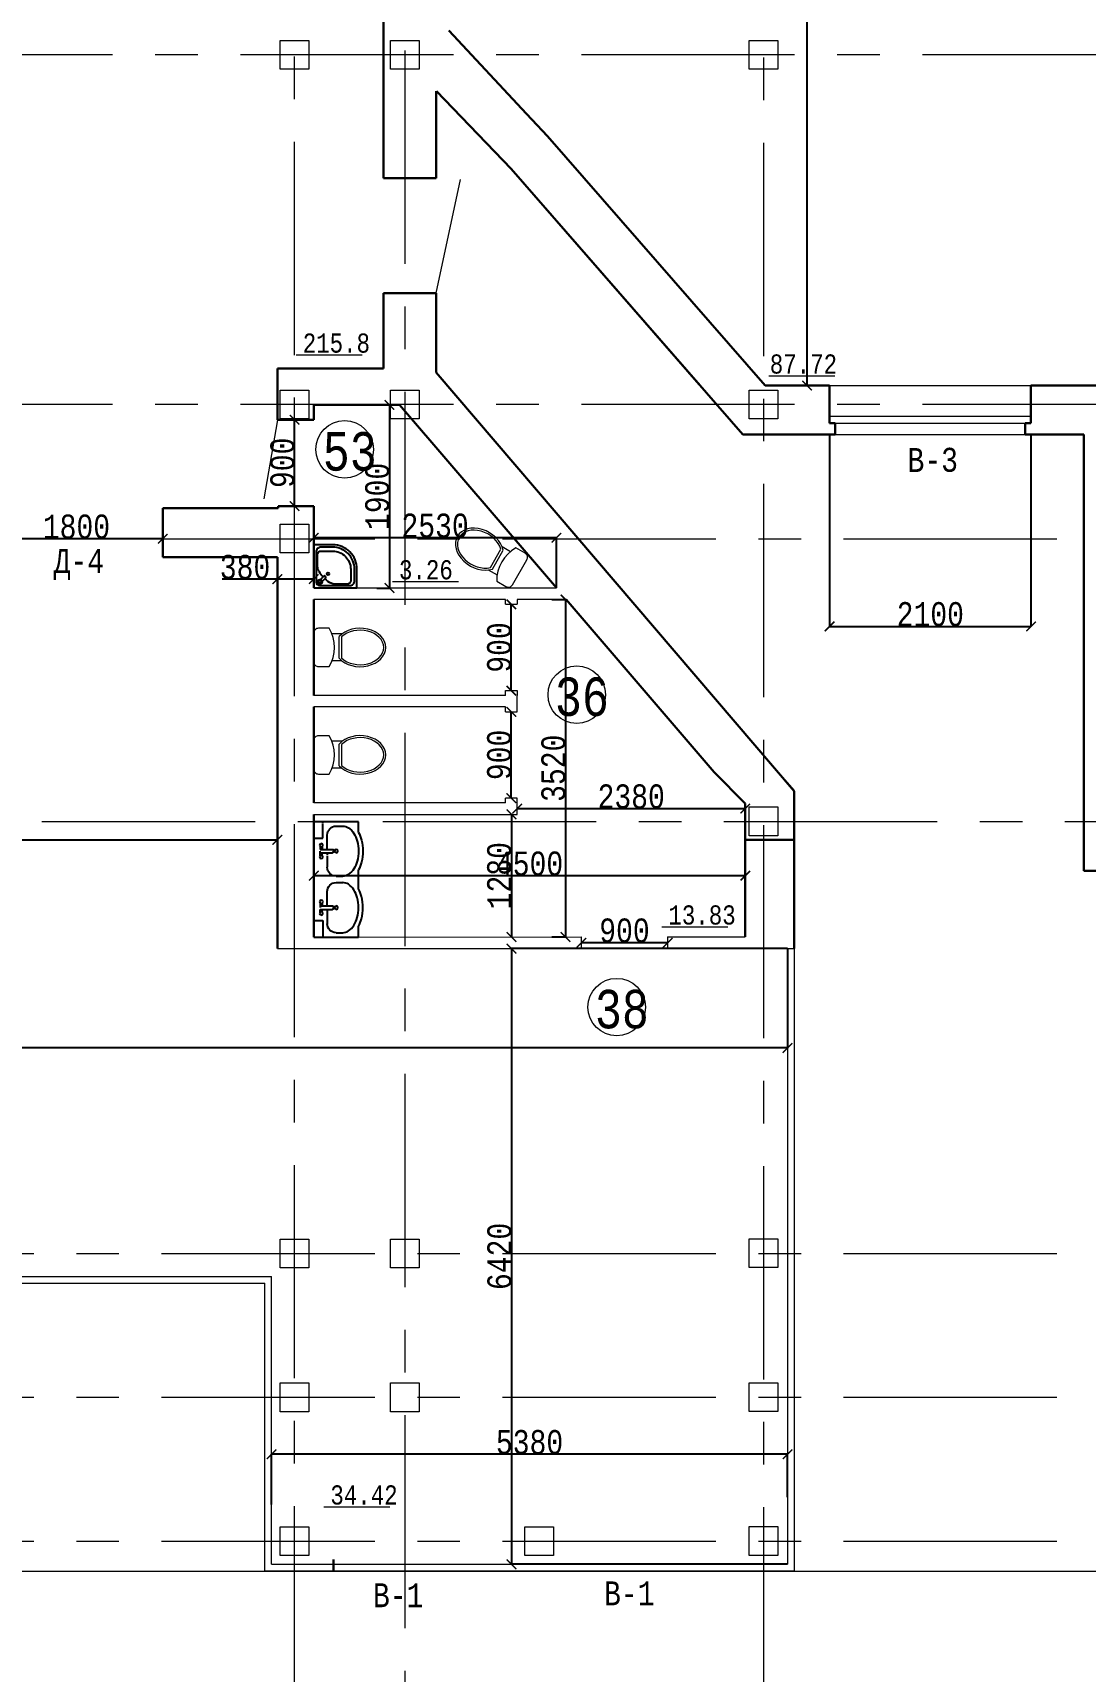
# Model space of a CAD drawing. Header units: millimetres. Extents: x -689206 to 4969298, y -1019800 to 703299.
# Drawn here: x 394587 to 405563, y -647233 to -630153 of the extents above; entities that cross this region are included whole.
import ezdxf

# ---------------------------------------------------------------- set-up
doc = ezdxf.new("R2010")
doc.units = ezdxf.units.MM
doc.linetypes.add('JIS_02_4.0', pattern=[5.5, 4, -1.5])
doc.linetypes.add('осеваяX2', pattern=[101.6, 63.5, -12.7, 12.7, -12.7])
for name, color, linetype in [('SANTEH', 7, 'Continuous'), ('Сантехника', 7, 'Continuous'), ('четотам', 7, 'Continuous')]:
    doc.layers.add(name, color=color, linetype=linetype)
for name, color, linetype, lineweight in [('WC', 170, 'Continuous', 9), ('несущие', 7, 'Continuous', 30), ('ОКНА', 250, 'Continuous', 20), ('РАЗМЕРЫ', 7, 'Continuous', 9), ('сваи', 7, 'JIS_02_4.0', 30), ('стены', 7, 'Continuous', 20)]:
    doc.layers.add(name, color=color, linetype=linetype, lineweight=lineweight)
doc.styles.add('Аннотативный', font='isocteur.ttf', dxfattribs={"width": 0.7, "height": 250})
doc.dimstyles.new('Аннотативный', dxfattribs={"dimscale": 0, "dimtxt": 250, "dimasz": 100, "dimexe": 1.25, "dimexo": 0.625, "dimtad": 1, "dimdec": 0, "dimtxsty": 'Аннотативный', "dimblk": 'ARCHTICK', "dimcen": 2.5, "dimadec": 0, "dimazin": 0, "dimtfac": 1, "dimtdec": 0, "dimtmove": 0, "dimatfit": 3, "dimfxl": 1, "dimarcsym": 0})

# ---------------------------------------------------------------- blocks, each defined once
blk = doc.blocks.new('_ArchTick')
at = {"color": 0, "linetype": 'ByBlock', "const_width": 0.15}
blk.add_lwpolyline([(-0.5, -0.5), (0.5, 0.5)], dxfattribs=at)
blk = doc.blocks.new('*D3633')
at = {"layer": 'Defpoints', "color": 0, "linetype": 'ByBlock', "lineweight": 0, "transparency": 16777216}
for p in [(402661, -619076), (402661, -633831), (402661, -633831)]:
    blk.add_point(p, dxfattribs=at)
at = {"layer": 'РАЗМЕРЫ', "color": 0, "linetype": 'ByBlock', "lineweight": -2, "transparency": 16777216}
for p, q in [((402661, -619076), (402661, -633831)), ((402662, -619076), (402663, -619076)), ((402662, -633831), (402663, -633831))]:
    blk.add_line(p, q, dxfattribs=at)
at = {"layer": 'РАЗМЕРЫ', "color": 0, "linetype": 'ByBlock', "lineweight": -2, "transparency": 16777216, "xscale": 100, "yscale": 100, "zscale": 100}
for p, rotation in [((402661, -619076), 90), ((402661, -633831), 270)]:
    blk.add_blockref('_ArchTick', p, dxfattribs=dict(at, rotation=rotation))
at = {"layer": 'РАЗМЕРЫ', "color": 0, "linetype": 'ByBlock', "lineweight": 5, "transparency": 16777216, "insert": (402536, -626453), "char_height": 250, "attachment_point": 5, "rotation": 90, "style": 'Аннотативный'}
blk.add_mtext('14760', dxfattribs=at)
blk = doc.blocks.new('*D3651')
at = {"layer": 'Defpoints', "color": 0, "linetype": 'ByBlock', "lineweight": 0, "transparency": 16777216}
for p in [(397138, -635848), (397138, -635848), (397518, -635848)]:
    blk.add_point(p, dxfattribs=at)
at = {"layer": 'РАЗМЕРЫ', "color": 0, "linetype": 'ByBlock', "lineweight": -2, "transparency": 16777216}
for p, q in [((397138, -635848), (396564, -635848)), ((397138, -635848), (397138, -635847)), ((397518, -635848), (397138, -635848)), ((397518, -635848), (397518, -635847))]:
    blk.add_line(p, q, dxfattribs=at)
at = {"layer": 'РАЗМЕРЫ', "color": 0, "linetype": 'ByBlock', "lineweight": -2, "transparency": 16777216, "xscale": 100, "yscale": 100, "zscale": 100, "rotation": 180}
blk.add_blockref('_ArchTick', (397138, -635848), dxfattribs=at)
at = {"layer": 'РАЗМЕРЫ', "color": 0, "linetype": 'ByBlock', "lineweight": -2, "transparency": 16777216, "xscale": 100, "yscale": 100, "zscale": 100}
blk.add_blockref('_ArchTick', (397518, -635848), dxfattribs=at)
at = {"layer": 'РАЗМЕРЫ', "color": 0, "linetype": 'ByBlock', "lineweight": 5, "transparency": 16777216, "insert": (396801, -635723), "char_height": 250, "attachment_point": 5, "style": 'Аннотативный'}
blk.add_mtext('380', dxfattribs=at)
blk = doc.blocks.new('*D3630')
at = {"layer": 'Defpoints', "color": 0, "linetype": 'ByBlock', "lineweight": 0, "transparency": 16777216}
for p in [(394143, -635428), (394143, -635428), (395943, -635428)]:
    blk.add_point(p, dxfattribs=at)
at = {"layer": 'РАЗМЕРЫ', "color": 0, "linetype": 'ByBlock', "lineweight": -2, "transparency": 16777216}
for p, q in [((394143, -635427), (394143, -635426)), ((395943, -635428), (394143, -635428)), ((395943, -635427), (395943, -635426))]:
    blk.add_line(p, q, dxfattribs=at)
at = {"layer": 'РАЗМЕРЫ', "color": 0, "linetype": 'ByBlock', "lineweight": -2, "transparency": 16777216, "xscale": 100, "yscale": 100, "zscale": 100}
for p, rotation in [((394143, -635428), 179.9999999999964), ((395943, -635428), 359.9999999999963)]:
    blk.add_blockref('_ArchTick', p, dxfattribs=dict(at, rotation=rotation))
at = {"layer": 'РАЗМЕРЫ', "color": 0, "linetype": 'ByBlock', "lineweight": 5, "transparency": 16777216, "insert": (395043, -635302), "char_height": 250, "attachment_point": 5, "style": 'Аннотативный'}
blk.add_mtext('1800', dxfattribs=at)
blk = doc.blocks.new('*D3751')
at = {"layer": 'Defpoints', "color": 0, "lineweight": 0, "ltscale": 15000, "transparency": 16777216}
for p in [(380839, -638566), (397138, -638566), (397138, -638566)]:
    blk.add_point(p, dxfattribs=at)
at = {"layer": 'сваи', "color": 0, "lineweight": -2, "ltscale": 15000, "transparency": 16777216}
for p, q in [((380839, -638566), (380839, -638567)), ((380839, -638566), (397138, -638566)), ((397138, -638565), (397138, -638564))]:
    blk.add_line(p, q, dxfattribs=at)
at = {"layer": 'сваи', "color": 0, "lineweight": -2, "ltscale": 15000, "transparency": 16777216, "xscale": 100, "yscale": 100, "zscale": 100, "rotation": 180}
blk.add_blockref('_ArchTick', (380839, -638566), dxfattribs=at)
at = {"layer": 'сваи', "color": 0, "lineweight": -2, "ltscale": 15000, "transparency": 16777216, "xscale": 100, "yscale": 100, "zscale": 100}
blk.add_blockref('_ArchTick', (397138, -638566), dxfattribs=at)
at = {"layer": 'сваи', "color": 0, "lineweight": 5, "ltscale": 15000, "transparency": 16777216, "insert": (388988, -638440), "char_height": 250, "attachment_point": 5, "style": 'Аннотативный'}
blk.add_mtext('16300', dxfattribs=at)
blk = doc.blocks.new('*D3783')
at = {"layer": 'Defpoints', "color": 0, "lineweight": 30, "ltscale": 35, "transparency": 16777216}
for p in [(402897, -634341), (404997, -634341), (404997, -636341)]:
    blk.add_point(p, dxfattribs=at)
at = {"layer": 'РАЗМЕРЫ', "color": 0, "lineweight": -2, "ltscale": 35, "transparency": 16777216}
for p, q in [((402897, -634341), (402897, -636342)), ((404997, -634341), (404997, -636342)), ((402897, -636341), (404997, -636341))]:
    blk.add_line(p, q, dxfattribs=at)
at = {"layer": 'РАЗМЕРЫ', "color": 0, "lineweight": -2, "ltscale": 35, "transparency": 16777216, "xscale": 100, "yscale": 100, "zscale": 100, "rotation": 180}
blk.add_blockref('_ArchTick', (402897, -636341), dxfattribs=at)
at = {"layer": 'РАЗМЕРЫ', "color": 0, "lineweight": -2, "ltscale": 35, "transparency": 16777216, "xscale": 100, "yscale": 100, "zscale": 100}
blk.add_blockref('_ArchTick', (404997, -636341), dxfattribs=at)
at = {"layer": 'РАЗМЕРЫ', "color": 0, "lineweight": 0, "ltscale": 35, "transparency": 16777216, "insert": (403947, -636215), "char_height": 250, "attachment_point": 5, "style": 'Аннотативный'}
blk.add_mtext('2100', dxfattribs=at)
blk = doc.blocks.new('s_19')
at = {"layer": 'SANTEH'}
for p, q in [((-1290, 0), (0, 0)), ((-1290, -500), (-1290, 0)), ((0, 0), (0, -500)), ((-1275, -100), (-1290, -100)), ((-1105, -100), (-1265, -100)), ((-981, -150), (-1141, -150)), ((-1105, 0), (-1105, -100)), ((-1010, -73), (-981, -73)), ((-1010, -93), (-981, -93)), ((-981, -73), (-981, -210)), ((-912, -73), (-961, -73)), ((-941, -73), (-941, -210)), ((-912, -93), (-941, -93)), ((-941, -150), (-918, -150)), ((-910, -150), (-781, -150)), ((-349, -150), (-509, -150)), ((-378, -73), (-329, -73)), ((-378, -93), (-349, -93)), ((-349, -73), (-349, -210)), ((-309, -73), (-309, -210)), ((-280, -73), (-309, -73)), ((-280, -93), (-309, -93)), ((-309, -150), (-284, -150)), ((-279, -150), (-149, -150)), ((-185, 0), (-185, -100)), ((-185, -100), (-52, -100)), ((-47, -100), (0, -100)), ((-1241, -250), (-1241, -325)), ((-971, -220), (-961, -220)), ((-951, -220), (-961, -220)), ((-681, -250), (-681, -325)), ((-609, -250), (-609, -325)), ((-339, -220), (-329, -220)), ((-319, -220), (-329, -220)), ((-49, -250), (-49, -325)), ((-1170, -500), (-1290, -500)), ((-539, -500), (-751, -500)), ((0, -500), (-120, -500))]:
    blk.add_line(p, q, dxfattribs=at)
for points in [[(-1241, -325, 0.147373), (-1222, -387, 0.107136), (-1159, -449, 0.076468), (-1073, -486, 0.063415), (-961, -500, 0.063415), (-849, -486, 0.076468), (-763, -449, 0.107136), (-700, -387, 0.147373), (-681, -325, 0.147373)], [(-49, -325, -0.147373), (-68, -387, -0.107136), (-131, -449, -0.076468), (-217, -486, -0.063415), (-329, -500, -0.063415), (-441, -486, -0.076468), (-527, -449, -0.107136), (-590, -387, -0.147373), (-609, -325, -0.147373)], [(-1170, -500, 0.064268), (-1085, -534, 0.063415), (-961, -550, 0.063415), (-837, -534, 0.064268), (-751, -500, 0.107136)], [(-120, -500, -0.064268), (-205, -534, -0.063415), (-329, -550, -0.063415), (-453, -534, -0.064268), (-539, -500, -0.107136)]]:
    blk.add_lwpolyline(points, format="xyb", dxfattribs=at)
for centre in [(-1026, -84), (-896, -84), (-394, -84), (-264, -84), (-961, -252), (-329, -252)]:
    blk.add_circle(centre, 18.9, dxfattribs=at)
for centre, radius, start, end in [((-1141, -250), 100, 90, 180), ((-781, -250), 100, 0, 90), ((-509, -250), 100, 90, 180), ((-149, -250), 100, 0, 90), ((-971, -210), 10, 180, 270), ((-951, -210), 10, 270, 0), ((-339, -210), 10, 180, 270), ((-319, -210), 10, 270, 0)]:
    blk.add_arc(centre, radius, start, end, dxfattribs=at)
blk = doc.blocks.new('unitaz')
at = {"ltscale": 150}
for p, q in [((296, 142), (190, 142)), ((293, -140), (191, -140))]:
    blk.add_line(p, q, dxfattribs=at)
for p, q in [((263, 113), (263, -113)), ((289, 110), (289, -110))]:
    blk.add_line(p, q)
blk.add_lwpolyline([(161, 200), (50, 200, 0.414214), (0, 150), (0, -150, 0.414214), (50, -200), (161, -200)], format="xyb", dxfattribs=at)
blk.add_arc((-169, 0), 386, 328.7677, 31.2026, dxfattribs=at)
for major_axis, ratio, start_param, end_param in [((266, 0), 0.753407, 3.739816, 8.826911), ((245, 0), 0.734694, 3.796966, 8.769752)]:
    blk.add_ellipse((484, 0), major_axis=major_axis, ratio=ratio, start_param=start_param, end_param=end_param, dxfattribs=at)
blk = doc.blocks.new('*D5818')
at = {"layer": 'Defpoints', "color": 0, "lineweight": 5, "ltscale": 35, "transparency": 16777216}
for p in [(399578, -636111), (399578, -636111), (399578, -637011)]:
    blk.add_point(p, dxfattribs=at)
at = {"layer": 'РАЗМЕРЫ', "color": 0, "lineweight": -2, "ltscale": 35, "transparency": 16777216}
for p, q in [((399577, -636111), (399577, -636111)), ((399578, -637011), (399578, -636111)), ((399577, -637011), (399577, -637011))]:
    blk.add_line(p, q, dxfattribs=at)
at = {"layer": 'РАЗМЕРЫ', "color": 0, "lineweight": -2, "ltscale": 35, "transparency": 16777216, "xscale": 100, "yscale": 100, "zscale": 100}
for p, rotation in [((399578, -636111), 90), ((399578, -637011), 270)]:
    blk.add_blockref('_ArchTick', p, dxfattribs=dict(at, rotation=rotation))
at = {"layer": 'РАЗМЕРЫ', "color": 0, "lineweight": 5, "ltscale": 35, "transparency": 16777216, "insert": (399452, -636561), "char_height": 250, "attachment_point": 5, "rotation": 90, "style": 'Аннотативный'}
blk.add_mtext('900', dxfattribs=at)
blk = doc.blocks.new('*D5819')
at = {"layer": 'Defpoints', "color": 0, "lineweight": 5, "ltscale": 35, "transparency": 16777216}
for p in [(399578, -637231), (399578, -637231), (399578, -638131)]:
    blk.add_point(p, dxfattribs=at)
at = {"layer": 'РАЗМЕРЫ', "color": 0, "lineweight": -2, "ltscale": 35, "transparency": 16777216}
for p, q in [((399577, -637231), (399577, -637231)), ((399578, -638131), (399578, -637231)), ((399577, -638131), (399577, -638131))]:
    blk.add_line(p, q, dxfattribs=at)
at = {"layer": 'РАЗМЕРЫ', "color": 0, "lineweight": -2, "ltscale": 35, "transparency": 16777216, "xscale": 100, "yscale": 100, "zscale": 100}
for p, rotation in [((399578, -637231), 90), ((399578, -638131), 270)]:
    blk.add_blockref('_ArchTick', p, dxfattribs=dict(at, rotation=rotation))
at = {"layer": 'РАЗМЕРЫ', "color": 0, "lineweight": 5, "ltscale": 35, "transparency": 16777216, "insert": (399452, -637681), "char_height": 250, "attachment_point": 5, "rotation": 90, "style": 'Аннотативный'}
blk.add_mtext('900', dxfattribs=at)
blk = doc.blocks.new('*D5820')
at = {"layer": 'Defpoints', "color": 0, "lineweight": 5, "ltscale": 35, "transparency": 16777216}
for p in [(399578, -638301), (399579, -639579), (399579, -639579)]:
    blk.add_point(p, dxfattribs=at)
at = {"layer": 'РАЗМЕРЫ', "color": 0, "lineweight": -2, "ltscale": 35, "transparency": 16777216}
for p, q in [((399579, -638301), (399580, -638301)), ((399579, -638301), (399579, -639579)), ((399579, -639579), (399580, -639579))]:
    blk.add_line(p, q, dxfattribs=at)
at = {"layer": 'РАЗМЕРЫ', "color": 0, "lineweight": -2, "ltscale": 35, "transparency": 16777216, "xscale": 100, "yscale": 100, "zscale": 100}
for p, rotation in [((399579, -638301), 90), ((399579, -639579), 270)]:
    blk.add_blockref('_ArchTick', p, dxfattribs=dict(at, rotation=rotation))
at = {"layer": 'РАЗМЕРЫ', "color": 0, "lineweight": 5, "ltscale": 35, "transparency": 16777216, "insert": (399453, -638940), "char_height": 250, "attachment_point": 5, "rotation": 90, "style": 'Аннотативный'}
blk.add_mtext('1280', dxfattribs=at)
blk = doc.blocks.new('*D5821')
at = {"layer": 'Defpoints', "color": 0, "lineweight": 5, "ltscale": 35, "transparency": 16777216}
for p in [(397518, -638940), (397518, -639580), (402018, -639578)]:
    blk.add_point(p, dxfattribs=at)
at = {"layer": 'РАЗМЕРЫ', "color": 0, "lineweight": -2, "ltscale": 35, "transparency": 16777216}
for p, q in [((397518, -639579), (397518, -638939)), ((402018, -638940), (397518, -638940)), ((402018, -639577), (402018, -638939))]:
    blk.add_line(p, q, dxfattribs=at)
at = {"layer": 'РАЗМЕРЫ', "color": 0, "lineweight": -2, "ltscale": 35, "transparency": 16777216, "xscale": 100, "yscale": 100, "zscale": 100, "rotation": 180}
blk.add_blockref('_ArchTick', (397518, -638940), dxfattribs=at)
at = {"layer": 'РАЗМЕРЫ', "color": 0, "lineweight": -2, "ltscale": 35, "transparency": 16777216, "xscale": 100, "yscale": 100, "zscale": 100}
blk.add_blockref('_ArchTick', (402018, -638940), dxfattribs=at)
at = {"layer": 'РАЗМЕРЫ', "color": 0, "lineweight": 5, "ltscale": 35, "transparency": 16777216, "insert": (399768, -638815), "char_height": 250, "attachment_point": 5, "style": 'Аннотативный'}
blk.add_mtext('4500', dxfattribs=at)
blk = doc.blocks.new('*D5822')
at = {"layer": 'Defpoints', "color": 0, "lineweight": 5, "ltscale": 35, "transparency": 16777216}
for p in [(399998, -636061), (400000, -639579), (400143, -639579)]:
    blk.add_point(p, dxfattribs=at)
at = {"layer": 'РАЗМЕРЫ', "color": 0, "lineweight": -2, "ltscale": 35, "transparency": 16777216}
for p, q in [((399999, -636061), (400144, -636061)), ((400143, -636061), (400143, -639579)), ((400000, -639579), (400144, -639579))]:
    blk.add_line(p, q, dxfattribs=at)
at = {"layer": 'РАЗМЕРЫ', "color": 0, "lineweight": -2, "ltscale": 35, "transparency": 16777216, "xscale": 100, "yscale": 100, "zscale": 100}
for p, rotation in [((400143, -636061), 90), ((400143, -639579), 270)]:
    blk.add_blockref('_ArchTick', p, dxfattribs=dict(at, rotation=rotation))
at = {"layer": 'РАЗМЕРЫ', "color": 0, "lineweight": 5, "ltscale": 35, "transparency": 16777216, "insert": (400018, -637820), "char_height": 250, "attachment_point": 5, "rotation": 90, "style": 'Аннотативный'}
blk.add_mtext('3520', dxfattribs=at)
blk = doc.blocks.new('*D5823')
at = {"layer": 'Defpoints', "color": 0, "lineweight": 5, "ltscale": 35, "transparency": 16777216}
for p in [(400308, -639639), (400308, -639639), (401208, -639639)]:
    blk.add_point(p, dxfattribs=at)
at = {"layer": 'РАЗМЕРЫ', "color": 0, "lineweight": -2, "ltscale": 35, "transparency": 16777216}
for p, q in [((400308, -639638), (400308, -639637)), ((401208, -639639), (400308, -639639)), ((401208, -639638), (401208, -639637))]:
    blk.add_line(p, q, dxfattribs=at)
at = {"layer": 'РАЗМЕРЫ', "color": 0, "lineweight": -2, "ltscale": 35, "transparency": 16777216, "xscale": 100, "yscale": 100, "zscale": 100, "rotation": 180}
blk.add_blockref('_ArchTick', (400308, -639639), dxfattribs=at)
at = {"layer": 'РАЗМЕРЫ', "color": 0, "lineweight": -2, "ltscale": 35, "transparency": 16777216, "xscale": 100, "yscale": 100, "zscale": 100}
blk.add_blockref('_ArchTick', (401208, -639639), dxfattribs=at)
at = {"layer": 'РАЗМЕРЫ', "color": 0, "lineweight": 5, "ltscale": 35, "transparency": 16777216, "insert": (400758, -639513), "char_height": 250, "attachment_point": 5, "style": 'Аннотативный'}
blk.add_mtext('900', dxfattribs=at)
blk = doc.blocks.new('s_23')
at = {"layer": 'SANTEH'}
for p, q in [((-122, 118), (-120, 120)), ((-86, 68), (-122, 104)), ((-118, 122), (-120, 120)), ((-68, 86), (-104, 122)), ((-56, 38), (-57, 39)), ((-42, 38), (-40, 40)), ((-38, 42), (-40, 40)), ((-38, 56), (-39, 57))]:
    blk.add_line(p, q, dxfattribs=at)
for points in [[(0, 0), (0, 450), (-197, 450, 0.414214), (-450, 197), (-450, 0)], [(-425, 75, 0.414214), (-375, 25), (-60, 25, 0.414214), (-25, 60), (-25, 375, 0.414214), (-75, 425), (-197, 425, 0.414214), (-425, 197)]]:
    blk.add_lwpolyline(points, format="xyb", close=True, dxfattribs=at)
blk.add_lwpolyline([(-175, 53, -0.127167), (-224, 40), (-350, 40, -0.414214), (-385, 75), (-385, 196, -0.414214), (-196, 385), (-75, 385, -0.414214), (-40, 350), (-40, 224, -0.127167), (-53, 175)], format="xyb", dxfattribs=at)
for centre, radius in [((-148, 148), 14), ((-63, 63), 24), ((-63, 63), 14)]:
    blk.add_circle(centre, radius, dxfattribs=at)
for centre, radius, start, end in [((-328, 328), 315, 317.3246, 331.011), ((-328, 328), 315, 298.989, 312.6754), ((-115, 111), 10, 135, 225), ((-111, 115), 10, 45, 135), ((-49, 45), 10, 225, 315), ((-45, 49), 10, 315, 45)]:
    blk.add_arc(centre, radius, start, end, dxfattribs=at)
blk = doc.blocks.new('*D5824')
at = {"layer": 'Defpoints', "color": 0, "lineweight": 5, "ltscale": 35, "transparency": 16777216}
for p in [(397318, -634187), (397318, -634187), (397318, -635086)]:
    blk.add_point(p, dxfattribs=at)
at = {"layer": 'РАЗМЕРЫ', "color": 0, "lineweight": -2, "ltscale": 35, "transparency": 16777216}
for p, q in [((397317, -634187), (397317, -634187)), ((397318, -635086), (397318, -634187)), ((397317, -635086), (397317, -635086))]:
    blk.add_line(p, q, dxfattribs=at)
at = {"layer": 'РАЗМЕРЫ', "color": 0, "lineweight": -2, "ltscale": 35, "transparency": 16777216, "xscale": 100, "yscale": 100, "zscale": 100}
for p, rotation in [((397318, -634187), 90), ((397318, -635086), 270)]:
    blk.add_blockref('_ArchTick', p, dxfattribs=dict(at, rotation=rotation))
at = {"layer": 'РАЗМЕРЫ', "color": 0, "lineweight": 5, "ltscale": 35, "transparency": 16777216, "insert": (397192, -634636), "char_height": 250, "attachment_point": 5, "rotation": 90, "style": 'Аннотативный'}
blk.add_mtext('900', dxfattribs=at)
blk = doc.blocks.new('*D5825')
at = {"layer": 'Defpoints', "color": 0, "lineweight": 5, "ltscale": 35, "transparency": 16777216}
for p in [(398177, -634032), (398177, -635941), (398307, -635941)]:
    blk.add_point(p, dxfattribs=at)
at = {"layer": 'РАЗМЕРЫ', "color": 0, "lineweight": -2, "ltscale": 35, "transparency": 16777216}
for p, q in [((398177, -634032), (398308, -634032)), ((398307, -634032), (398307, -635941)), ((398177, -635941), (398308, -635941))]:
    blk.add_line(p, q, dxfattribs=at)
at = {"layer": 'РАЗМЕРЫ', "color": 0, "lineweight": -2, "ltscale": 35, "transparency": 16777216, "xscale": 100, "yscale": 100, "zscale": 100}
for p, rotation in [((398307, -634032), 90), ((398307, -635941), 270)]:
    blk.add_blockref('_ArchTick', p, dxfattribs=dict(at, rotation=rotation))
at = {"layer": 'РАЗМЕРЫ', "color": 0, "lineweight": 5, "ltscale": 35, "transparency": 16777216, "insert": (398181, -634986), "char_height": 250, "attachment_point": 5, "rotation": 90, "style": 'Аннотативный'}
blk.add_mtext('1900', dxfattribs=at)
blk = doc.blocks.new('*D5826')
at = {"layer": 'Defpoints', "color": 0, "lineweight": 5, "ltscale": 35, "transparency": 16777216}
for p in [(397518, -635417), (397518, -635941), (400048, -635941)]:
    blk.add_point(p, dxfattribs=at)
at = {"layer": 'РАЗМЕРЫ', "color": 0, "lineweight": -2, "ltscale": 35, "transparency": 16777216}
for p, q in [((397518, -635940), (397518, -635416)), ((400048, -635417), (397518, -635417)), ((400048, -635940), (400048, -635416))]:
    blk.add_line(p, q, dxfattribs=at)
at = {"layer": 'РАЗМЕРЫ', "color": 0, "lineweight": -2, "ltscale": 35, "transparency": 16777216, "xscale": 100, "yscale": 100, "zscale": 100, "rotation": 180}
blk.add_blockref('_ArchTick', (397518, -635417), dxfattribs=at)
at = {"layer": 'РАЗМЕРЫ', "color": 0, "lineweight": -2, "ltscale": 35, "transparency": 16777216, "xscale": 100, "yscale": 100, "zscale": 100}
blk.add_blockref('_ArchTick', (400048, -635417), dxfattribs=at)
at = {"layer": 'РАЗМЕРЫ', "color": 0, "lineweight": 5, "ltscale": 35, "transparency": 16777216, "insert": (398783, -635292), "char_height": 250, "attachment_point": 5, "style": 'Аннотативный'}
blk.add_mtext('2530', dxfattribs=at)
blk = doc.blocks.new('*D5827')
at = {"layer": 'Defpoints', "color": 0, "lineweight": 5, "ltscale": 35, "transparency": 16777216}
for p in [(399638, -638241), (402018, -638241), (402018, -638241)]:
    blk.add_point(p, dxfattribs=at)
at = {"layer": 'РАЗМЕРЫ', "color": 0, "lineweight": -2, "ltscale": 35, "transparency": 16777216}
for p, q in [((399638, -638240), (399638, -638239)), ((399638, -638241), (402018, -638241)), ((402018, -638240), (402018, -638239))]:
    blk.add_line(p, q, dxfattribs=at)
at = {"layer": 'РАЗМЕРЫ', "color": 0, "lineweight": -2, "ltscale": 35, "transparency": 16777216, "xscale": 100, "yscale": 100, "zscale": 100, "rotation": 180}
blk.add_blockref('_ArchTick', (399638, -638241), dxfattribs=at)
at = {"layer": 'РАЗМЕРЫ', "color": 0, "lineweight": -2, "ltscale": 35, "transparency": 16777216, "xscale": 100, "yscale": 100, "zscale": 100}
blk.add_blockref('_ArchTick', (402018, -638241), dxfattribs=at)
at = {"layer": 'РАЗМЕРЫ', "color": 0, "lineweight": 5, "ltscale": 35, "transparency": 16777216, "insert": (400828, -638115), "char_height": 250, "attachment_point": 5, "style": 'Аннотативный'}
blk.add_mtext('2380', dxfattribs=at)
blk = doc.blocks.new('*D5829')
at = {"layer": 'Defpoints', "color": 0, "lineweight": 5, "ltscale": 35, "transparency": 16777216}
for p in [(397078, -644971), (402458, -645420), (397078, -645497)]:
    blk.add_point(p, dxfattribs=at)
at = {"layer": 'РАЗМЕРЫ', "color": 0, "lineweight": -2, "ltscale": 35, "transparency": 16777216}
for p, q in [((397078, -645496), (397078, -644970)), ((402458, -644971), (397078, -644971)), ((402458, -645419), (402458, -644970))]:
    blk.add_line(p, q, dxfattribs=at)
at = {"layer": 'РАЗМЕРЫ', "color": 0, "lineweight": -2, "ltscale": 35, "transparency": 16777216, "xscale": 100, "yscale": 100, "zscale": 100, "rotation": 180}
blk.add_blockref('_ArchTick', (397078, -644971), dxfattribs=at)
at = {"layer": 'РАЗМЕРЫ', "color": 0, "lineweight": -2, "ltscale": 35, "transparency": 16777216, "xscale": 100, "yscale": 100, "zscale": 100}
blk.add_blockref('_ArchTick', (402458, -644971), dxfattribs=at)
at = {"layer": 'РАЗМЕРЫ', "color": 0, "lineweight": 5, "ltscale": 35, "transparency": 16777216, "insert": (399768, -644846), "char_height": 250, "attachment_point": 5, "style": 'Аннотативный'}
blk.add_mtext('5380', dxfattribs=at)
blk = doc.blocks.new('*D5832')
at = {"layer": 'Defpoints', "color": 0, "lineweight": 5, "ltscale": 35, "transparency": 16777216}
for p in [(402458, -639700), (399580, -646118), (402458, -646118)]:
    blk.add_point(p, dxfattribs=at)
at = {"layer": 'РАЗМЕРЫ', "color": 0, "lineweight": -2, "ltscale": 35, "transparency": 16777216}
for p, q in [((402457, -639700), (399579, -639700)), ((399580, -639700), (399580, -646118)), ((402457, -646118), (399579, -646118))]:
    blk.add_line(p, q, dxfattribs=at)
at = {"layer": 'РАЗМЕРЫ', "color": 0, "lineweight": -2, "ltscale": 35, "transparency": 16777216, "xscale": 100, "yscale": 100, "zscale": 100}
for p, rotation in [((399580, -639700), 90), ((399580, -646118), 270)]:
    blk.add_blockref('_ArchTick', p, dxfattribs=dict(at, rotation=rotation))
at = {"layer": 'РАЗМЕРЫ', "color": 0, "lineweight": 5, "ltscale": 35, "transparency": 16777216, "insert": (399455, -642909), "char_height": 250, "attachment_point": 5, "rotation": 90, "style": 'Аннотативный'}
blk.add_mtext('6420', dxfattribs=at)
blk = doc.blocks.new('*D5833')
at = {"layer": 'Defpoints', "color": 0, "lineweight": 5, "ltscale": 35, "transparency": 16777216}
for p in [(375378, -639700), (402458, -639700), (375378, -640736)]:
    blk.add_point(p, dxfattribs=at)
at = {"layer": 'РАЗМЕРЫ', "color": 0, "lineweight": -2, "ltscale": 35, "transparency": 16777216}
for p, q in [((375378, -639701), (375378, -640737)), ((402458, -639701), (402458, -640737)), ((402458, -640736), (375378, -640736))]:
    blk.add_line(p, q, dxfattribs=at)
at = {"layer": 'РАЗМЕРЫ', "color": 0, "lineweight": -2, "ltscale": 35, "transparency": 16777216, "xscale": 100, "yscale": 100, "zscale": 100, "rotation": 180}
blk.add_blockref('_ArchTick', (375378, -640736), dxfattribs=at)
at = {"layer": 'РАЗМЕРЫ', "color": 0, "lineweight": -2, "ltscale": 35, "transparency": 16777216, "xscale": 100, "yscale": 100, "zscale": 100}
blk.add_blockref('_ArchTick', (402458, -640736), dxfattribs=at)
at = {"layer": 'РАЗМЕРЫ', "color": 0, "lineweight": 5, "ltscale": 35, "transparency": 16777216, "insert": (388918, -640610), "char_height": 250, "attachment_point": 5, "style": 'Аннотативный'}
blk.add_mtext('27080', dxfattribs=at)

msp = doc.modelspace()

# ---------------------------------------------------------------- linework, layer by layer
at = {"layer": 'несущие', "color": 18, "linetype": 'ByBlock', "lineweight": 30, "true_color": 0x000000}
msp.add_line((399792.7, -631056.7), (399736.3, -630996.3), dxfattribs=at)
at = {"layer": 'несущие', "color": 0}
for p, q in [((398243.5, -633651.6), (397137.9, -633651.6)), ((397517.9, -633651.6), (397137.9, -633651.6)), ((397137.9, -633651.6), (397137.9, -634186.2)), ((401693.1, -637861.6), (402018, -638185.7))]:
    msp.add_line(p, q, dxfattribs=at)
at = {"layer": 'несущие', "lineweight": 30}
msp.add_line((405547.3, -638887.7), (405547.3, -638289), dxfattribs=at)
at = {"layer": 'ОКНА'}
msp.add_line((402896.5, -634220.8), (402896.5, -634150.8), dxfattribs=at)
at = {"layer": 'ОКНА', "lineweight": 13}
for p, q in [((402896.5, -634150.8), (404996.5, -634150.8)), ((402956.5, -634220.8), (404936.5, -634220.8))]:
    msp.add_line(p, q, dxfattribs=at)
at = {"layer": 'ОКНА', "color": 0, "lineweight": 9}
for p, q in [((392784.3, -643118), (397077.9, -643118)), ((392854.3, -643188), (397007.9, -643188)), ((397077.9, -646117.7), (402458, -646117.7)), ((397007.9, -646187.7), (402528, -646187.7))]:
    msp.add_line(p, q, dxfattribs=at)
at = {"layer": 'ОКНА', "color": 7, "lineweight": 30, "true_color": 0xffffff}
msp.add_line((397721.9, -646067.7), (397721.9, -646187.7), dxfattribs=at)
at = {"layer": 'РАЗМЕРЫ', "linetype": 'осеваяX2', "lineweight": 5, "ltscale": 35}
for p, q in [((397317.9, -654848), (397317.9, -605006.7)), ((398467.6, -619670.6), (398467.6, -654848)), ((423867.9, -630383.6), (356815.2, -630383.6)), ((423867.9, -634028.4), (356815.2, -634028.4))]:
    msp.add_line(p, q, dxfattribs=at)
at = {"layer": 'РАЗМЕРЫ', "linetype": 'ByBlock', "lineweight": 30}
for p, q in [((399736.3, -630996.3), (398925.2, -630127.8)), ((399574.9, -631570.4), (398796.1, -630760.4)), ((398795.3, -633694.5), (398795.5, -632867.4)), ((395942.9, -635107.7), (395942.9, -635617.7))]:
    msp.add_line(p, q, dxfattribs=at)
at = {"layer": 'РАЗМЕРЫ', "lineweight": 30, "ltscale": 35}
for p, q in [((398795.5, -631667.4), (398795.5, -630759.8)), ((398795.5, -631667.4), (398243.5, -631667.4)), ((398795.5, -632867.4), (398243.5, -632867.4)), ((397517.9, -634187), (397517.9, -634031.6)), ((397518, -634187), (397137.9, -634186.2)), ((397146.7, -635086.2), (397518, -635086.2)), ((397146.7, -635086.2), (397146.7, -635107.7)), ((397517.9, -635940.6), (397517.9, -635086.2)), ((397137.9, -635617.7), (397137.9, -639699.9)), ((397517.9, -637060.6), (397517.9, -636060.6)), ((397517.9, -638180.6), (397517.9, -637180.6)), ((397517.9, -639579.9), (397517.9, -638300.6)), ((402018, -638185.7), (402018, -639577.7)), ((402018, -638565.7), (402528, -638565.7))]:
    msp.add_line(p, q, dxfattribs=at)
at = {"layer": 'РАЗМЕРЫ', "lineweight": 30}
for p, q in [((399792.7, -631056.7), (399956.7, -631232.2)), ((399956.7, -631232.2), (402224.1, -633830.8)), ((399574.9, -631570.4), (401992.3, -634340.8)), ((402341.3, -633830.8), (402224.1, -633830.8)), ((402896.5, -633830.8), (402341.3, -633830.8)), ((405677.3, -633830.8), (404996.5, -633830.8)), ((402956.5, -634340.8), (401992.3, -634340.8)), ((402896.5, -634220.8), (402956.5, -634220.8)), ((402956.5, -634220.8), (402956.5, -634340.8)), ((404996.5, -634220.8), (404936.5, -634220.8)), ((404936.5, -634220.8), (404936.5, -634340.8)), ((405547.3, -634340.8), (404936.5, -634340.8))]:
    msp.add_line(p, q, dxfattribs=at)
at = {"layer": 'РАЗМЕРЫ', "lineweight": 5, "ltscale": 35}
for p, q in [((398795.5, -632867.4), (399048.8, -631681.4)), ((398412.7, -634031.6), (399713.7, -635550.6)), ((397137.9, -634186.2), (396996.7, -635009.8)), ((397517.9, -635940.6), (400047.7, -635940.6)), ((399517.9, -636060.6), (397517.9, -636060.6)), ((399517.9, -635940.6), (399637.9, -635940.6)), ((399517.9, -636110.6), (399517.9, -636060.6)), ((400150.5, -636060.6), (399637.9, -636060.6)), ((399637.9, -636060.6), (399637.9, -636110.6)), ((399517.9, -636110.6), (399637.9, -636110.6)), ((399517.9, -637060.6), (397517.9, -637060.6)), ((399517.9, -637060.6), (399517.9, -637010.6)), ((399517.9, -637010.6), (399637.9, -637010.6)), ((399637.9, -637010.6), (399637.9, -637060.6)), ((399637.9, -637180.6), (399637.9, -637060.6)), ((399517.9, -637180.6), (397517.9, -637180.6)), ((399517.9, -637230.6), (399517.9, -637180.6)), ((399517.9, -637230.6), (399637.9, -637230.6)), ((399637.9, -637230.6), (399637.9, -637180.6)), ((399637.9, -638130.6), (399517.9, -638130.6)), ((399517.9, -638180.6), (399517.9, -638130.6)), ((399637.9, -638180.6), (399637.9, -638130.6)), ((399517.9, -638180.6), (397517.9, -638180.6)), ((397517.9, -638300.6), (399517.9, -638300.6)), ((399517.9, -638300.6), (399637.9, -638300.6)), ((399637.9, -638300.6), (399637.9, -638180.6)), ((397137.9, -639699.9), (397137.9, -639579.9))]:
    msp.add_line(p, q, dxfattribs=at)
at = {"layer": 'РАЗМЕРЫ'}
for p, q in [((397334.4, -633511.4), (398023.7, -633511.4)), ((402261.6, -633729.7), (402950.9, -633729.7)), ((402896.5, -633830.8), (404996.5, -633830.8)), ((402956.5, -634340.8), (404936.5, -634340.8)), ((398338.3, -635874.5), (399027.6, -635874.5)), ((401148, -639473.4), (401837.2, -639473.4)), ((397622.6, -645519.6), (398311.9, -645519.6))]:
    msp.add_line(p, q, dxfattribs=at)
at = {"layer": 'РАЗМЕРЫ', "lineweight": 13, "ltscale": 35}
for p, q in [((397517.9, -639579.7), (400307.7, -639578.5)), ((400307.7, -639578.4), (400307.7, -639699.9)), ((401207.7, -639578.1), (402018, -639577.7)), ((401207.7, -639578), (401207.7, -639699.5)), ((397137.9, -639699.9), (400307.7, -639699.9)), ((401207.7, -639699.9), (402528, -639699.9))]:
    msp.add_line(p, q, dxfattribs=at)
at = {"layer": 'РАЗМЕРЫ', "lineweight": 5, "ltscale": 35}
msp.add_lwpolyline([(367318.5, -646190.4), (420069.4, -646190.4), (420069.4, -607865.7), (367318.5, -607865.7)], close=True, dxfattribs=at)
at = {"layer": 'стены', "linetype": 'осеваяX2', "lineweight": 5, "ltscale": 35}
for p, q in [((402208, -606408.2), (402208, -654848)), ((356815.2, -635427.7), (423867.9, -635427.7)), ((380459.4, -638375.7), (423867.9, -638375.7)), ((356815.2, -642877.7), (423867.9, -642877.7)), ((356815.2, -644377.7), (423867.9, -644377.7)), ((356815.2, -645877.7), (423867.9, -645877.7))]:
    msp.add_line(p, q, dxfattribs=at)
at = {"layer": 'стены', "lineweight": 30}
for p, q in [((398243.5, -631667.4), (398243.5, -627512.2)), ((399574.9, -631570.4), (401537.7, -633819.7)), ((399574.9, -631570.4), (401547.3, -633830.8)), ((398243.5, -633651.6), (398243.5, -632867.4)), ((402528, -638058.1), (398795.3, -633694.5)), ((402896.5, -634220.8), (402896.5, -633830.8)), ((397517.9, -634031.6), (398412.7, -634031.6)), ((400047.7, -635940.6), (398412.7, -634031.6)), ((401992.3, -634340.8), (402956.5, -634340.8)), ((404936.5, -634340.8), (405547.3, -634340.8)), ((405547.3, -636093.6), (405547.3, -634340.8)), ((395942.9, -635107.7), (397146.7, -635107.7)), ((395942.9, -635617.7), (397137.9, -635617.7)), ((401693.1, -637861.6), (400150.5, -636060.6)), ((400155.5, -636066.6), (400155.7, -636066.6)), ((405547.3, -638290.3), (405547.3, -636093.6)), ((402528, -638056.1), (402431.7, -637945.6)), ((402528, -639699.9), (402528, -638058.1)), ((410577.2, -638887.7), (405547.3, -638887.7))]:
    msp.add_line(p, q, dxfattribs=at)
at = {"layer": 'стены', "color": 18, "lineweight": 30, "true_color": 0x000000}
msp.add_line((404996.5, -633830.8), (404996.5, -634220.8), dxfattribs=at)
at = {"layer": 'стены'}
msp.add_line((402528, -638565.7), (402528, -638058.1), dxfattribs=at)
at = {"layer": 'стены', "lineweight": 9}
for p, q in [((402458, -639699.9), (402458, -646117.7)), ((402528, -639699.9), (402528, -646187.7)), ((397007.9, -646187.7), (397007.9, -643188)), ((397077.9, -646117.7), (397077.9, -643118))]:
    msp.add_line(p, q, dxfattribs=at)
at = {"layer": 'стены', "lineweight": 20}
for points in [[(397167.9, -630233.6), (397467.9, -630233.6), (397467.9, -630533.6), (397167.9, -630533.6)], [(402058, -630233.6), (402358, -630233.6), (402358, -630533.6), (402058, -630533.6)], [(397167.9, -633878.4), (397467.9, -633878.4), (397467.9, -634178.4), (397167.9, -634178.4)], [(402058, -633878.4), (402358, -633878.4), (402358, -634178.4), (402058, -634178.4)], [(397167.9, -635273.9), (397467.9, -635273.9), (397467.9, -635573.9), (397167.9, -635573.9)], [(402058, -638223.6), (402358, -638223.6), (402358, -638523.6), (402058, -638523.6)], [(397167.9, -642727.7), (397467.9, -642727.7), (397467.9, -643027.7), (397167.9, -643027.7)], [(398317.6, -642727.7), (398617.6, -642727.7), (398617.6, -643027.7), (398317.6, -643027.7)], [(402058, -642725.7), (402358, -642725.7), (402358, -643025.7), (402058, -643025.7)], [(397167.9, -644227.7), (397467.9, -644227.7), (397467.9, -644527.7), (397167.9, -644527.7)], [(398317.6, -644227.7), (398617.6, -644227.7), (398617.6, -644527.7), (398317.6, -644527.7)], [(402058, -644225.7), (402358, -644225.7), (402358, -644525.7), (402058, -644525.7)], [(397167.9, -645727.7), (397467.9, -645727.7), (397467.9, -646027.7), (397167.9, -646027.7)], [(399717.9, -645727.7), (400017.9, -645727.7), (400017.9, -646027.7), (399717.9, -646027.7)], [(402058, -645725.7), (402358, -645725.7), (402358, -646025.7), (402058, -646025.7)]]:
    msp.add_lwpolyline(points, close=True, dxfattribs=at)
at = {"layer": 'стены'}
for points in [[(398317.6, -630233.6), (398617.6, -630233.6), (398617.6, -630533.6), (398317.6, -630533.6)], [(398317.6, -633878.4), (398617.6, -633878.4), (398617.6, -634178.4), (398317.6, -634178.4)]]:
    msp.add_lwpolyline(points, close=True, dxfattribs=at)
at = {"layer": 'четотам', "lineweight": 13}
for centre in [(397839.7, -634495.9), (400260.5, -637053.2), (400677.4, -640310.2)]:
    msp.add_circle(centre, 300, dxfattribs=at)

# ---------------------------------------------------------------- block references
at = {"layer": 'WC', "color": 0, "rotation": 150.0000000000031}
msp.add_blockref('unitaz', (399665.5, -635777.3), dxfattribs=at)
at = {"layer": 'WC', "color": 0}
for p in [(397517.9, -636560.6), (397517.9, -637680.6)]:
    msp.add_blockref('unitaz', p, dxfattribs=at)
at = {"layer": 'Сантехника', "color": 0, "lineweight": 5, "rotation": 270}
msp.add_blockref('s_23', (397517.9, -635940.6), dxfattribs=at)
at = {"layer": 'Сантехника', "color": 0, "lineweight": -2, "xscale": -0.9323426783377414, "yscale": 0.9323426783377414, "zscale": 0.9323426783377414, "rotation": 90}
msp.add_blockref('s_19', (397517.9, -639579.9), dxfattribs=at)

# ---------------------------------------------------------------- texts
at = {"layer": 'РАЗМЕРЫ', "char_height": 200, "width": 656.117, "attachment_point": 1, "style": 'Аннотативный'}
for s, insert in [('215.8', (397402.7, -633287.3)), ('87.72', (402273.3, -633505.6)), ('3.26', (398406.6, -635650.5)), ('13.83', (401216.3, -639249.4)), ('34.42', (397690.9, -645295.6))]:
    msp.add_mtext(s, dxfattribs=dict(at, insert=insert))
at = {"layer": 'РАЗМЕРЫ', "lineweight": 13, "ltscale": 150, "char_height": 401.1, "width": 1460, "attachment_point": 1, "style": 'Аннотативный'}
for s, insert in [('53', (397611.7, -634316)), ('36', (400032.4, -636873.3)), ('38', (400449.4, -640130.3))]:
    msp.add_mtext(s, dxfattribs=dict(at, insert=insert))
at = {"layer": 'РАЗМЕРЫ', "lineweight": 20, "ltscale": 150, "insert": (403708.8, -634481.5), "char_height": 250, "width": 922.913, "attachment_point": 1, "rotation": 0.25592, "style": 'Аннотативный'}
msp.add_mtext('В-3', dxfattribs=at)
at = {"layer": 'РАЗМЕРЫ', "lineweight": 20, "ltscale": 150, "char_height": 250, "width": 922.913, "attachment_point": 1, "style": 'Аннотативный'}
for s, insert in [('Д-4', (394805.2, -635532.8)), ('В-1', (398135.2, -646316.1)), ('В-1', (400545.2, -646296.1))]:
    msp.add_mtext(s, dxfattribs=dict(at, insert=insert))

# ---------------------------------------------------------------- dimensions: what is measured, and where the dimension line sits
at = {"layer": 'РАЗМЕРЫ', "color": 18, "linetype": 'ByBlock', "lineweight": 5, "true_color": 0x000000}
dim = msp.add_linear_dim(base=(402661.3, -633830.8), p1=(402661.3, -619075.7), p2=(402661.3, -633830.8), angle=90, text='14760', dimstyle='Аннотативный', dxfattribs=at)
dim.commit()
dim.dimension.update_dxf_attribs({"geometry": '*D3633', "text_midpoint": (402535.7, -626453.2)})
at = {"layer": 'РАЗМЕРЫ', "lineweight": 5, "ltscale": 35}
for base, p1, p2, text, picture, middle in [((398306.6, -635940.6), (398176.5, -634031.6), (398176.5, -635940.6), '1900', '*D5825', (398181, -634986.1)), ((400143.2, -639578.6), (399998, -636060.6), (399999.6, -639578.6), '3520', '*D5822', (400017.5, -637819.6)), ((399578.5, -639578.8), (399577.9, -638300.6), (399578.5, -639578.8), '1280', '*D5820', (399452.9, -638939.7)), ((399580.2, -646117.7), (402458, -639699.9), (402458, -646117.7), '6420', '*D5832', (399454.6, -642908.8))]:
    dim = msp.add_linear_dim(base=base, p1=p1, p2=p2, angle=90, text=text, dimstyle='Аннотативный', dxfattribs=at)
    dim.commit()
    dim.dimension.update_dxf_attribs({"geometry": picture, "text_midpoint": middle})
dim = msp.add_linear_dim(base=(397317.9, -634186.6), p1=(397317.9, -635086.2), p2=(397317.9, -634186.6), angle=90, dimstyle='Аннотативный', dxfattribs=at)
dim.commit()
dim.dimension.update_dxf_attribs({"geometry": '*D5824', "text_midpoint": (397192.3, -634636.4)})
at = {"layer": 'РАЗМЕРЫ', "lineweight": 0, "ltscale": 35}
dim = msp.add_linear_dim(base=(404996.5, -636340.8), p1=(402896.5, -634340.8), p2=(404996.5, -634340.8), dimstyle='Аннотативный', dxfattribs=at)
dim.commit()
dim.dimension.update_dxf_attribs({"geometry": '*D3783', "text_midpoint": (403946.5, -636215.2)})
at = {"layer": 'РАЗМЕРЫ', "linetype": 'ByBlock', "lineweight": 5}
dim = msp.add_aligned_dim(p1=(395942.9, -635427.7), p2=(394142.8, -635427.7), distance=0, dimstyle='Аннотативный', dxfattribs=at)
dim.commit()
dim.dimension.update_dxf_attribs({"geometry": '*D3630', "text_midpoint": (395042.9, -635302)})
at = {"layer": 'РАЗМЕРЫ', "lineweight": 5, "ltscale": 35}
for base, p1, p2, picture, middle in [((397517.9, -635417.1), (400047.7, -635940.6), (397517.9, -635940.6), '*D5826', (398782.8, -635291.5)), ((402018, -638240.6), (399637.9, -638240.6), (402018, -638240.6), '*D5827', (400828, -638115)), ((397517.9, -638940.2), (402018, -639577.7), (397517.9, -639579.9), '*D5821', (399768, -638814.6)), ((400307.7, -639638.7), (401207.7, -639638.7), (400307.7, -639638.7), '*D5823', (400757.7, -639513.1)), ((375377.9, -640736), (402458, -639699.9), (375377.9, -639699.9), '*D5833', (388917.9, -640610.4)), ((397077.9, -644971.5), (402458, -645419.9), (397077.9, -645496.8), '*D5829', (399768, -644845.8))]:
    dim = msp.add_linear_dim(base=base, p1=p1, p2=p2, dimstyle='Аннотативный', dxfattribs=at)
    dim.commit()
    dim.dimension.update_dxf_attribs({"geometry": picture, "text_midpoint": middle})
at = {"layer": 'РАЗМЕРЫ', "color": 18, "linetype": 'ByBlock', "lineweight": 5, "true_color": 0x000000}
dim = msp.add_linear_dim(base=(397137.9, -635848.2), p1=(397517.9, -635848.2), p2=(397137.9, -635848.2), dimstyle='Аннотативный', dxfattribs=at)
dim.commit()
dim.dimension.update_dxf_attribs({"geometry": '*D3651', "text_midpoint": (396801.1, -635722.6)})
at = {"layer": 'РАЗМЕРЫ', "lineweight": 5, "ltscale": 35}
for p1, p2, picture, middle in [((399577.9, -637010.6), (399577.9, -636110.6), '*D5818', (399452.3, -636560.6)), ((399577.9, -638130.6), (399577.9, -637230.6), '*D5819', (399452.3, -637680.6))]:
    dim = msp.add_aligned_dim(p1=p1, p2=p2, distance=0, dimstyle='Аннотативный', dxfattribs=at)
    dim.commit()
    dim.dimension.update_dxf_attribs({"geometry": picture, "text_midpoint": middle})
at = {"layer": 'сваи', "lineweight": 5, "ltscale": 15000}
dim = msp.add_linear_dim(base=(397137.9, -638565.7), p1=(380838.6, -638565.6), p2=(397137.9, -638565.7), text='16300', dimstyle='Аннотативный', dxfattribs=at)
dim.commit()
dim.dimension.update_dxf_attribs({"geometry": '*D3751', "text_midpoint": (388988.3, -638440)})

doc.saveas('drawing.dxf')
